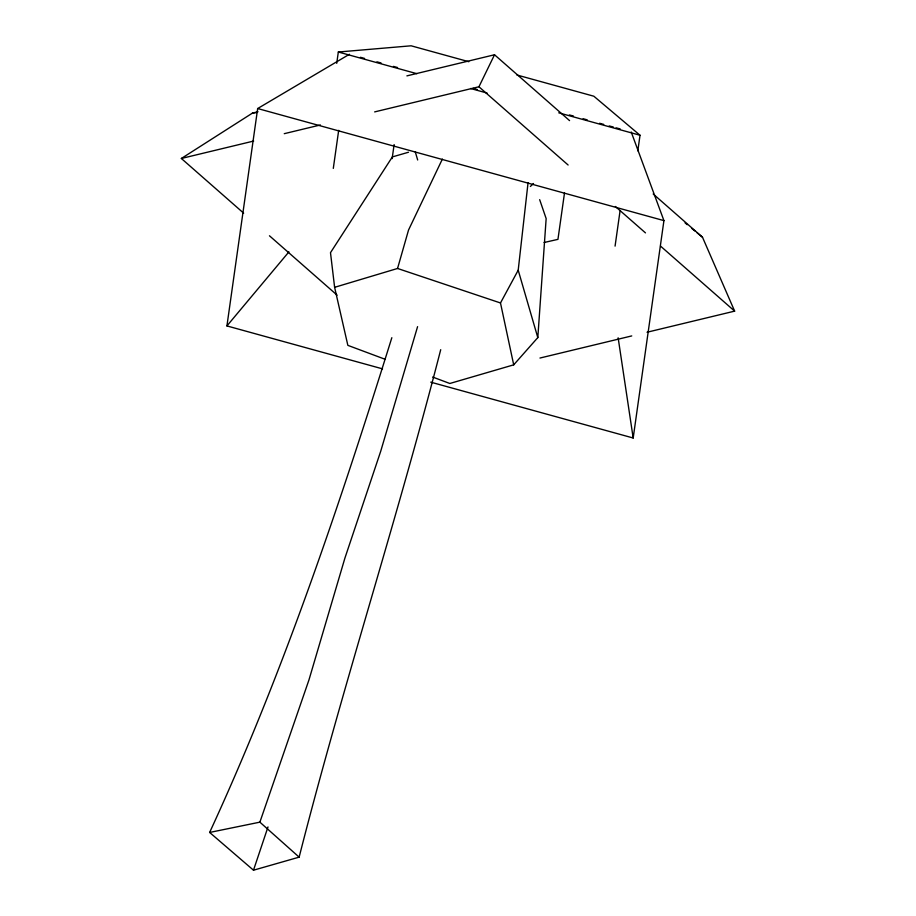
<?xml version="1.0" encoding="UTF-8"?>
<svg xmlns="http://www.w3.org/2000/svg" width="916" height="916" viewBox="0 0 916 916"><rect width="100%" height="100%" fill="white"/><g stroke="black" fill="none" stroke-linecap="round" stroke-linejoin="round"><path stroke-width="1.37" d="M432.627 377.037L449.836 383.483L513.704 364.843L537.807 337.603L546.154 218.592L539.673 199.665M513.704 364.843L500.491 302.967L518.204 270.186L528.063 182.627M382.545 368.862L226.928 325.924L257.671 108.535L349.443 54.262M336.722 63.341L338.325 52.017L411.124 45.8L468.82 61.715M333.298 168.395L338.68 130.347M392.14 158.605L394.132 144.556M564.496 193.024L557.947 239.362L544.081 242.511M615.071 246.129L620.052 210.909M637.822 150.831L640.021 135.247L593.831 96.214L516.899 74.986M430.738 382.155L633.185 438.008L663.928 220.619L631.216 131.996M391.842 337.695C339.378 505.506 283.41 672.607 209.638 832.449L253.492 870.2L299.143 857.147C342.447 686.908 397.086 519.841 440.71 349.694M384.938 359.209L347.851 345.355L334.615 287.326L397.555 268.468L408.536 230.031L442.371 159.086M417.582 326.657L380.724 451.222L344.92 558.062L308.967 679.901L259.881 822.156L209.638 832.449M253.492 870.2L267.999 826.942M374.644 111.901L478.942 86.768L494.525 54.765L569.569 120.614M226.928 325.924L288.918 251.866M530.387 186.463L533.501 183.509M243.667 213.153L181.357 158.479L252.472 113.092L258.037 111.752M408.502 152.239L392.346 156.922L330.493 252.679L334.615 287.326M406.887 75.879L494.525 54.765M181.357 158.479L253.663 141.053M284.258 133.679L320.417 124.965M539.959 358.041L631.742 335.92M647.04 332.245L734.643 311.131L702.503 237.255L653.188 193.986M252.472 113.092L256.709 112.508M360.446 57.284L364.568 58.429M376.934 61.841L381.056 62.975M393.433 66.387L397.555 67.532M473.148 88.383L477.27 89.528M569.363 114.935L573.485 116.069M583.103 118.725L587.225 119.859M599.602 123.271L603.724 124.416M609.22 125.927L613.342 127.061M616.09 127.828L620.212 128.961M338.325 52.017L416.849 73.681M470.572 88.497L487.106 93.066M558.749 112.828L640.021 135.247M257.671 108.535L663.928 220.619M397.555 268.468L500.491 302.967M685.088 222.909L687.263 224.695M691.626 228.29L694.889 230.981M697.065 232.767L702.503 237.255M478.942 86.768L568.115 165.006M615.38 206.489L645.471 232.882M660.505 246.083L734.643 311.131M269.453 235.778L337.145 295.17M259.881 822.156L299.143 857.147M415.246 151.758L417.673 159.991M518.204 270.186L537.807 337.603M618.14 337.809L633.185 438.008"/></g></svg>
